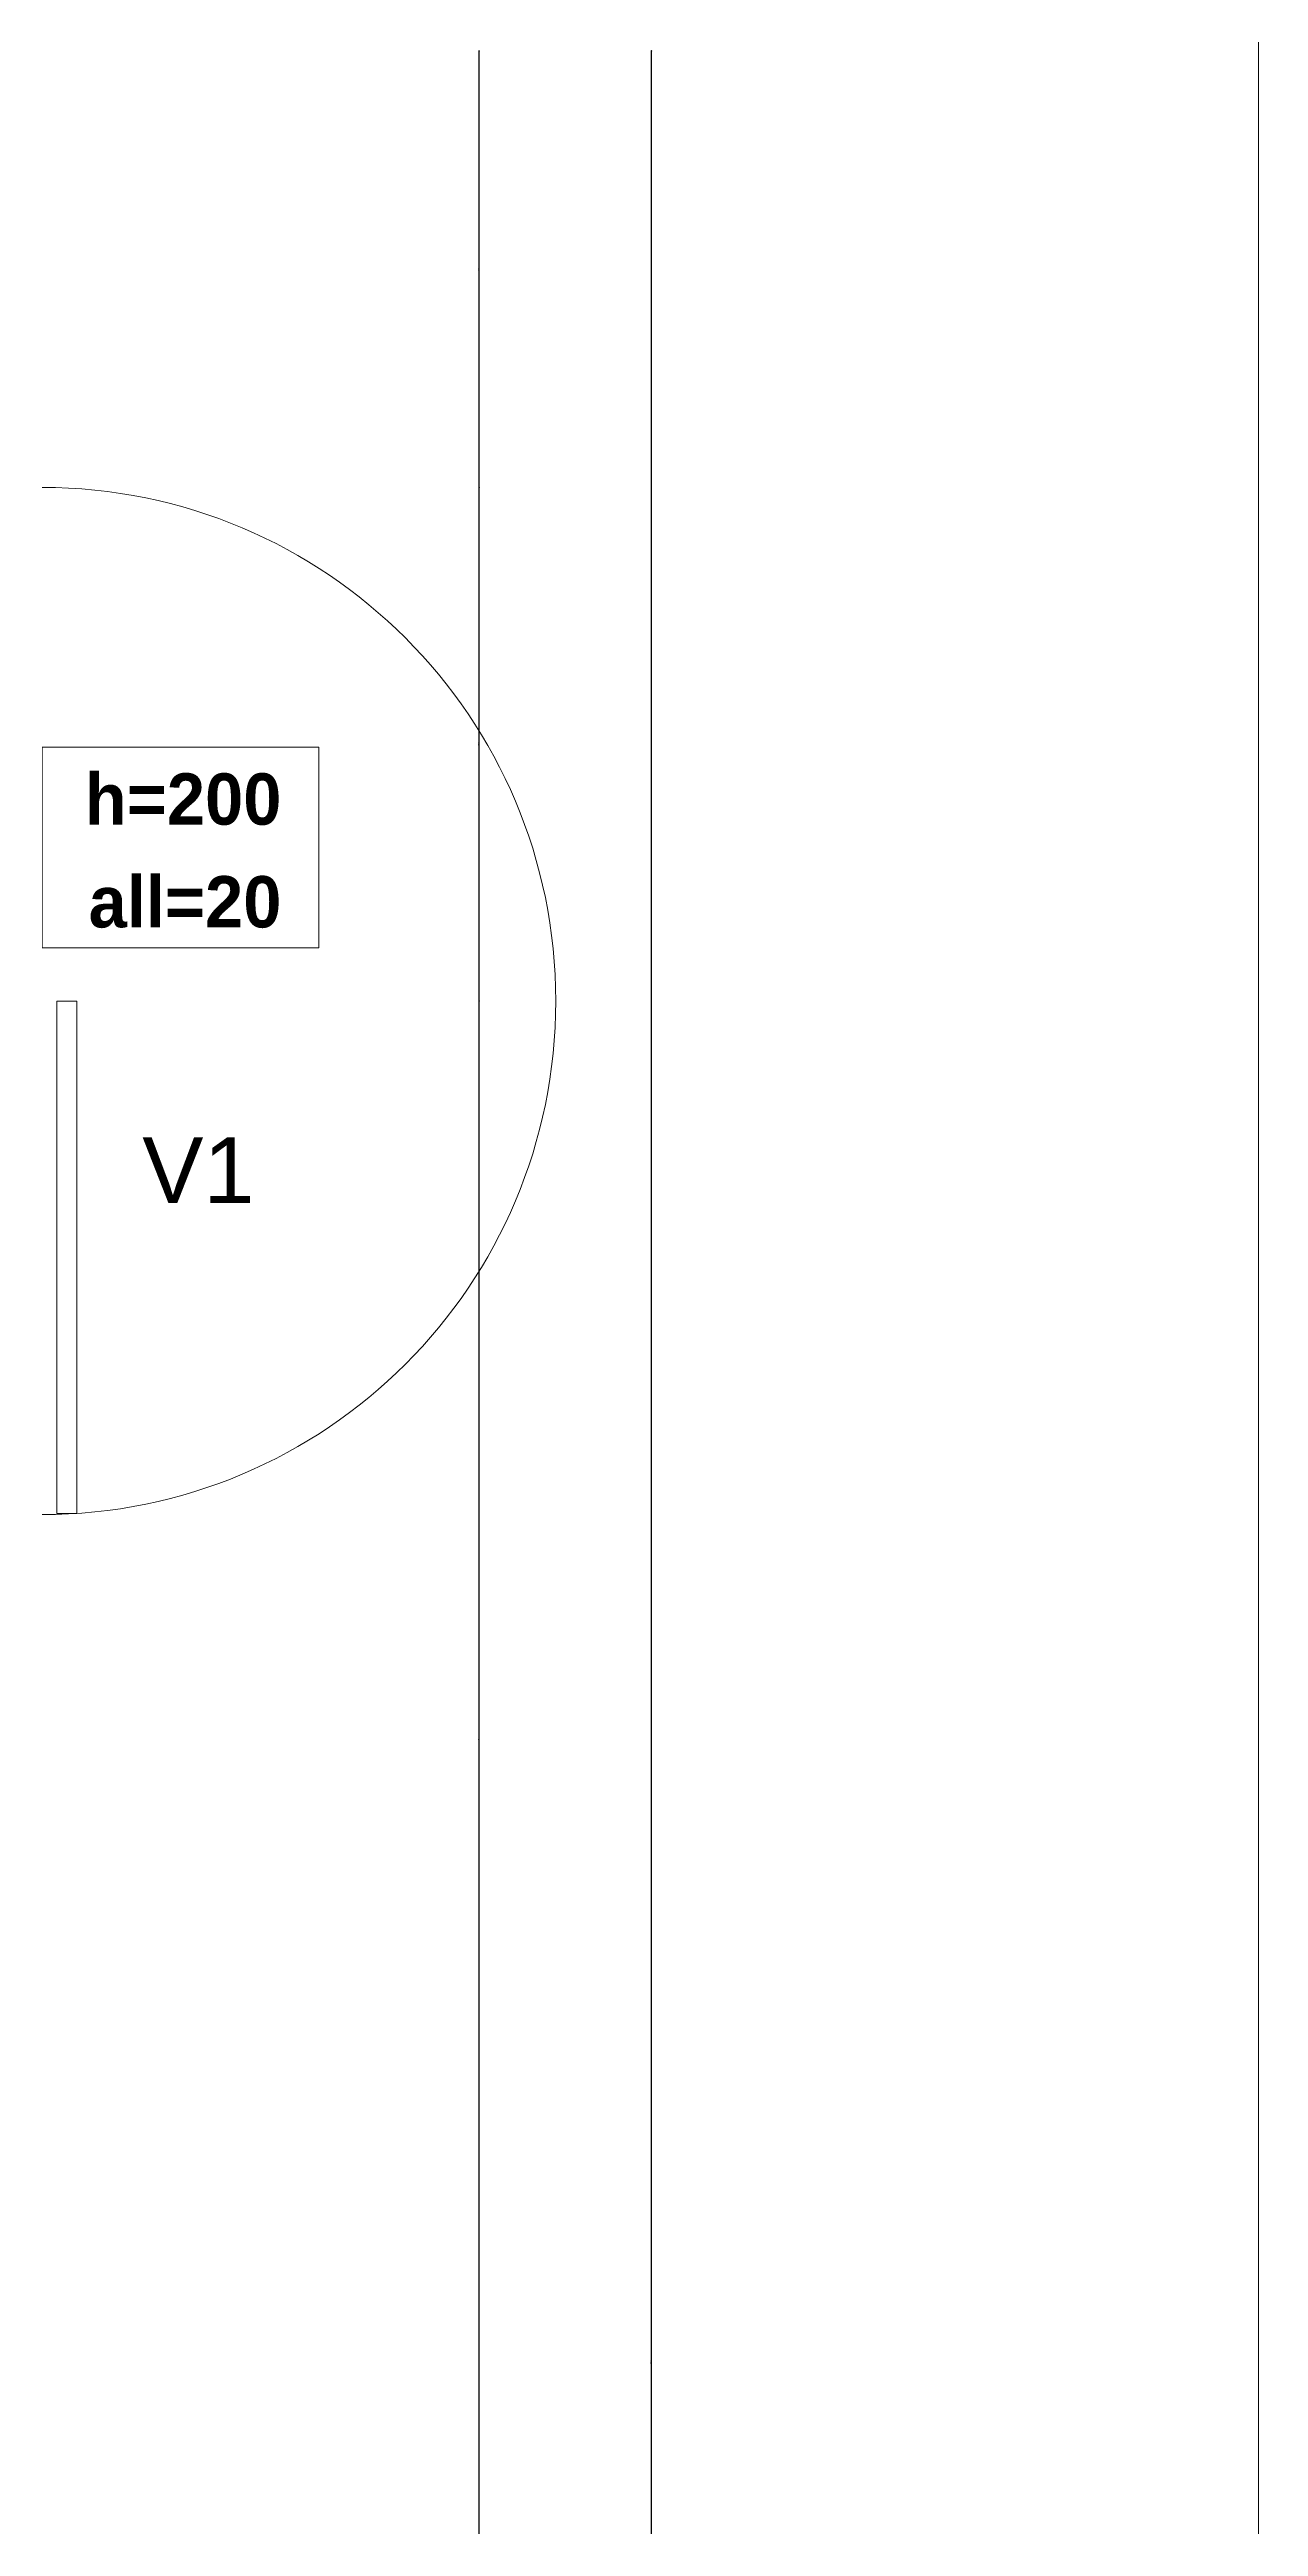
# Model space of a CAD drawing. Header units: metres. Extents: x -12536 to 12621, y -17191 to 9596.
# Drawn here: x -6587.6 to -6352.2, y -3125.3 to -2643.1 of the extents above; entities that cross this region are included whole.
import ezdxf

# ---------------------------------------------------------------- set-up
doc = ezdxf.new("R2010")
doc.units = ezdxf.units.M
doc.header["$MEASUREMENT"] = 0
doc.header["$PDMODE"] = 2
doc.header["$PDSIZE"] = 0.25
doc.layers.add('Calque commun', color=7, linetype='Continuous')
doc.layers.add('Textes', color=7, linetype='Continuous')
doc.styles.add('Arial', font='arial.ttf', dxfattribs={"height": 0.128})
doc.styles.add('Century Gothic2', font='GOTHICB.TTF', dxfattribs={"height": 0.313})
doc.styles.add('Century Gothic6', font='GOTHIC.TTF', dxfattribs={"height": 0.18})
doc.dimstyles.new('DIM7', dxfattribs={"dimtxt": 0.18, "dimasz": 0.035, "dimexe": 0.05, "dimexo": 0, "dimgap": 0.05, "dimtad": 1, "dimzin": 1, "dimdsep": 46, "dimtxsty": 'Century Gothic6', "dimblk": 'ORIGIN', "dimcen": 0.09, "dimdle": 0.05, "dimadec": 0, "dimazin": 0, "dimtfac": 1, "dimtdec": 4, "dimtix": 1, "dimtofl": 0, "dimtmove": 0, "dimatfit": 3, "dimfxl": 0.05, "dimfxlon": 1, "dimfrac": 2, "dimtolj": 1, "dimtzin": 0, "dimarcsym": 2})

# ---------------------------------------------------------------- blocks, each defined once
blk = doc.blocks.new('_ORIGIN')
at = {"color": 0, "linetype": 'ByBlock', "lineweight": -2}
blk.add_line((0, 0), (-1, 0), dxfattribs=at)
blk.add_circle((0, 0), 0.5, dxfattribs=at)
blk = doc.blocks.new('*D1741')
at = {"layer": 'Calque commun', "color": 0, "linetype": 'ByBlock', "lineweight": -2, "transparency": 16777216}
for p, q in [((-6504.01, -3115.35), (-6503.91, -3115.35)), ((-6503.96, -3115.35), (-6503.96, -3115.38)), ((-6503.96, -3175.31), (-6503.96, -3115.38)), ((-6504.01, -3175.35), (-6503.91, -3175.35))]:
    blk.add_line(p, q, dxfattribs=at)
at = {"layer": 'Calque commun', "color": 0, "linetype": 'Continuous', "lineweight": -2, "transparency": 16777216}
blk.add_line((-6503.96, -3115.31), (-6503.96, -3115.28), dxfattribs=at)
at = {"layer": 'Defpoints', "color": 0, "linetype": 'Continuous', "transparency": 16777216}
for p in [(-6569.04, -3115.35), (-6503.96, -3115.35), (-6569.04, -3175.35)]:
    blk.add_point(p, dxfattribs=at)
at = {"layer": 'Calque commun', "color": 0, "linetype": 'Continuous', "lineweight": -2, "transparency": 16777216, "xscale": 0.03500000014901161, "yscale": 0.03500000014901161, "zscale": 0.03500000014901161, "rotation": 270}
for p in [(-6503.96, -3115.35), (-6503.96, -3175.35)]:
    blk.add_blockref('_ORIGIN', p, dxfattribs=at)
at = {"layer": 'Calque commun', "color": 0, "linetype": 'Continuous', "lineweight": 5, "transparency": 16777216, "insert": (-6504.01, -3145.35), "char_height": 0.18, "attachment_point": 8, "rotation": 90, "line_spacing_factor": 0.773441, "style": 'Century Gothic6'}
blk.add_mtext('\\A1;60.00', dxfattribs=at)
blk = doc.blocks.new('*D1742')
at = {"layer": 'Calque commun', "color": 0, "linetype": 'ByBlock', "lineweight": -2, "transparency": 16777216}
for p, q in [((-6504.01, -2828.34), (-6503.91, -2828.34)), ((-6503.96, -2828.34), (-6503.96, -2828.38)), ((-6503.96, -3115.31), (-6503.96, -2828.38)), ((-6504.01, -3115.35), (-6503.91, -3115.35))]:
    blk.add_line(p, q, dxfattribs=at)
at = {"layer": 'Calque commun', "color": 0, "linetype": 'Continuous', "lineweight": -2, "transparency": 16777216}
blk.add_line((-6503.96, -2828.31), (-6503.96, -2828.27), dxfattribs=at)
at = {"layer": 'Defpoints', "color": 0, "linetype": 'Continuous', "transparency": 16777216}
for p in [(-6569.04, -2828.34), (-6503.96, -2828.34), (-6569.04, -3115.35)]:
    blk.add_point(p, dxfattribs=at)
at = {"layer": 'Calque commun', "color": 0, "linetype": 'Continuous', "lineweight": -2, "transparency": 16777216, "xscale": 0.03500000014901161, "yscale": 0.03500000014901161, "zscale": 0.03500000014901161, "rotation": 270}
for p in [(-6503.96, -2828.34), (-6503.96, -3115.35)]:
    blk.add_blockref('_ORIGIN', p, dxfattribs=at)
at = {"layer": 'Calque commun', "color": 0, "linetype": 'Continuous', "lineweight": 5, "transparency": 16777216, "insert": (-6504.01, -2971.85), "char_height": 0.18, "attachment_point": 8, "rotation": 90, "line_spacing_factor": 0.773441, "style": 'Century Gothic6'}
blk.add_mtext('\\A1;287.00', dxfattribs=at)
blk = doc.blocks.new('*D1743')
at = {"layer": 'Calque commun', "color": 0, "linetype": 'ByBlock', "lineweight": -2, "transparency": 16777216}
for p, q in [((-6504.01, -2728.34), (-6503.91, -2728.34)), ((-6503.96, -2728.34), (-6503.96, -2728.38)), ((-6503.96, -2828.31), (-6503.96, -2728.38)), ((-6504.01, -2828.34), (-6503.91, -2828.34))]:
    blk.add_line(p, q, dxfattribs=at)
at = {"layer": 'Calque commun', "color": 0, "linetype": 'Continuous', "lineweight": -2, "transparency": 16777216}
blk.add_line((-6503.96, -2728.31), (-6503.96, -2728.27), dxfattribs=at)
at = {"layer": 'Defpoints', "color": 0, "linetype": 'Continuous', "transparency": 16777216}
for p in [(-6569.04, -2728.34), (-6503.96, -2728.34), (-6569.04, -2828.34)]:
    blk.add_point(p, dxfattribs=at)
at = {"layer": 'Calque commun', "color": 0, "linetype": 'Continuous', "lineweight": -2, "transparency": 16777216, "xscale": 0.03500000014901161, "yscale": 0.03500000014901161, "zscale": 0.03500000014901161, "rotation": 270}
for p in [(-6503.96, -2728.34), (-6503.96, -2828.34)]:
    blk.add_blockref('_ORIGIN', p, dxfattribs=at)
at = {"layer": 'Calque commun', "color": 0, "linetype": 'Continuous', "lineweight": 5, "transparency": 16777216, "insert": (-6504.01, -2778.34), "char_height": 0.18, "attachment_point": 8, "rotation": 90, "line_spacing_factor": 0.773441, "style": 'Century Gothic6'}
blk.add_mtext('\\A1;100.00', dxfattribs=at)
blk = doc.blocks.new('*D1744')
at = {"layer": 'Calque commun', "color": 0, "linetype": 'ByBlock', "lineweight": -2, "transparency": 16777216}
for p, q in [((-6504.01, -2643.34), (-6503.91, -2643.34)), ((-6503.96, -2643.34), (-6503.96, -2643.38)), ((-6503.96, -2728.31), (-6503.96, -2643.38)), ((-6504.01, -2728.34), (-6503.91, -2728.34))]:
    blk.add_line(p, q, dxfattribs=at)
at = {"layer": 'Calque commun', "color": 0, "linetype": 'Continuous', "lineweight": -2, "transparency": 16777216}
blk.add_line((-6503.96, -2643.31), (-6503.96, -2643.27), dxfattribs=at)
at = {"layer": 'Defpoints', "color": 0, "linetype": 'Continuous', "transparency": 16777216}
for p in [(-6569.04, -2643.34), (-6503.96, -2643.34), (-6569.04, -2728.34)]:
    blk.add_point(p, dxfattribs=at)
at = {"layer": 'Calque commun', "color": 0, "linetype": 'Continuous', "lineweight": -2, "transparency": 16777216, "xscale": 0.03500000014901161, "yscale": 0.03500000014901161, "zscale": 0.03500000014901161, "rotation": 270}
for p in [(-6503.96, -2643.34), (-6503.96, -2728.34)]:
    blk.add_blockref('_ORIGIN', p, dxfattribs=at)
at = {"layer": 'Calque commun', "color": 0, "linetype": 'Continuous', "lineweight": 5, "transparency": 16777216, "insert": (-6504.01, -2685.84), "char_height": 0.18, "attachment_point": 8, "rotation": 90, "line_spacing_factor": 0.773441, "style": 'Century Gothic6'}
blk.add_mtext('\\A1;85.00', dxfattribs=at)
blk = doc.blocks.new('*D1762')
at = {"layer": 'Calque commun', "color": 0, "linetype": 'ByBlock', "lineweight": -2, "transparency": 16777216}
for p, q in [((-6470.38, -2643.34), (-6470.48, -2643.34)), ((-6470.43, -2643.34), (-6470.43, -2643.38)), ((-6470.43, -3543.31), (-6470.43, -2643.38)), ((-6470.38, -3543.34), (-6470.48, -3543.34))]:
    blk.add_line(p, q, dxfattribs=at)
at = {"layer": 'Calque commun', "color": 0, "linetype": 'Continuous', "lineweight": -2, "transparency": 16777216}
blk.add_line((-6470.43, -2643.31), (-6470.43, -2643.27), dxfattribs=at)
at = {"layer": 'Defpoints', "color": 0, "linetype": 'Continuous', "transparency": 16777216}
for p in [(-6470.43, -2643.34), (-6427.5, -2643.34), (-6427.5, -3543.34)]:
    blk.add_point(p, dxfattribs=at)
at = {"layer": 'Calque commun', "color": 0, "linetype": 'Continuous', "lineweight": -2, "transparency": 16777216, "xscale": 0.03500000014901161, "yscale": 0.03500000014901161, "zscale": 0.03500000014901161, "rotation": 270}
for p in [(-6470.43, -2643.34), (-6470.43, -3543.34)]:
    blk.add_blockref('_ORIGIN', p, dxfattribs=at)
at = {"layer": 'Calque commun', "color": 0, "linetype": 'Continuous', "lineweight": 5, "transparency": 16777216, "insert": (-6470.48, -3093.34), "char_height": 0.18, "attachment_point": 8, "rotation": 90, "line_spacing_factor": 0.773441, "style": 'Century Gothic6'}
blk.add_mtext('\\A1;900.00', dxfattribs=at)

msp = doc.modelspace()

# ---------------------------------------------------------------- linework, layer by layer
at = {"layer": 'Calque commun', "color": 7, "linetype": 'Continuous', "lineweight": 5, "flags": 128}
msp.add_lwpolyline([(-6589.036, -2728.344, -1), (-6589.036, -2928.344)], format="xyb", dxfattribs=at)

# ---------------------------------------------------------------- texts
at = {"layer": 'Calque commun', "color": 5, "linetype": 'ByBlock', "lineweight": -2, "insert": (-6542.453, -2784.018), "char_height": 10, "attachment_point": 3, "line_spacing_factor": 1.2, "style": 'Century Gothic2'}
msp.add_mtext('h=200\\Pall=20', dxfattribs=at)
at = {"layer": 'Textes', "color": 5, "linetype": 'ByBlock', "lineweight": -2, "style": 'Arial'}
msp.add_text('V1', height=12.8, dxfattribs=at).set_placement((-6569.559, -2867.672))

# ---------------------------------------------------------------- dimensions: what is measured, and where the dimension line sits
at = {"layer": 'Calque commun', "color": 5, "linetype": 'Continuous', "lineweight": 5}
for p1, p2, distance, picture, middle in [((-6569.036, -2728.344), (-6569.036, -2643.344), -65.081, '*D1744', (-6504.1, -2685.844)), ((-6427.502, -3543.344), (-6427.502, -2643.344), 42.932, '*D1762', (-6470.579, -3093.344)), ((-6569.036, -2828.344), (-6569.036, -2728.344), -65.081, '*D1743', (-6504.1, -2778.344)), ((-6569.036, -3115.346), (-6569.036, -2828.344), -65.081, '*D1742', (-6504.1, -2971.845)), ((-6569.036, -3175.347), (-6569.036, -3115.346), -65.081, '*D1741', (-6504.1, -3145.346))]:
    dim = msp.add_aligned_dim(p1=p1, p2=p2, distance=distance, dimstyle='DIM7', dxfattribs=at)
    dim.commit()
    dim.dimension.update_dxf_attribs({"geometry": picture, "text_midpoint": middle})

# ---------------------------------------------------------------- meshes
at = {"layer": 'Calque commun', "color": 7, "linetype": 'Continuous', "lineweight": 5}
mesh = msp.add_polyface(dxfattribs=at)
corners = [(-6352.223, -1261.028), (-12352.223, -1261.028), (-12352.223, -5461.028), (-6352.223, -5461.028)]
mesh.append_faces([[corners[k] for k in face] for face in [(0, 1, 2, 3)]], dxfattribs={"color": 7})
at = {"layer": 'Calque commun', "color": 11, "linetype": 'Continuous', "lineweight": 20}
mesh = msp.add_polyface(dxfattribs=at)
corners = [(-6589.036, -2778.937), (-6535.199, -2778.937), (-6535.199, -2818.007), (-6589.036, -2818.007)]
mesh.append_faces([[corners[k] for k in face] for face in [(0, 1, 2, 3)]], dxfattribs={"color": 11})
at = {"layer": 'Calque commun', "color": 7, "linetype": 'Continuous', "lineweight": 5}
mesh = msp.add_polyface(dxfattribs=at)
corners = [(-6582.283, -2828.344), (-6586.177, -2828.344), (-6586.177, -2928.116), (-6582.283, -2928.116)]
mesh.append_faces([[corners[k] for k in face] for face in [(0, 1, 2, 3)]], dxfattribs={"color": 7})

doc.saveas('drawing.dxf')
